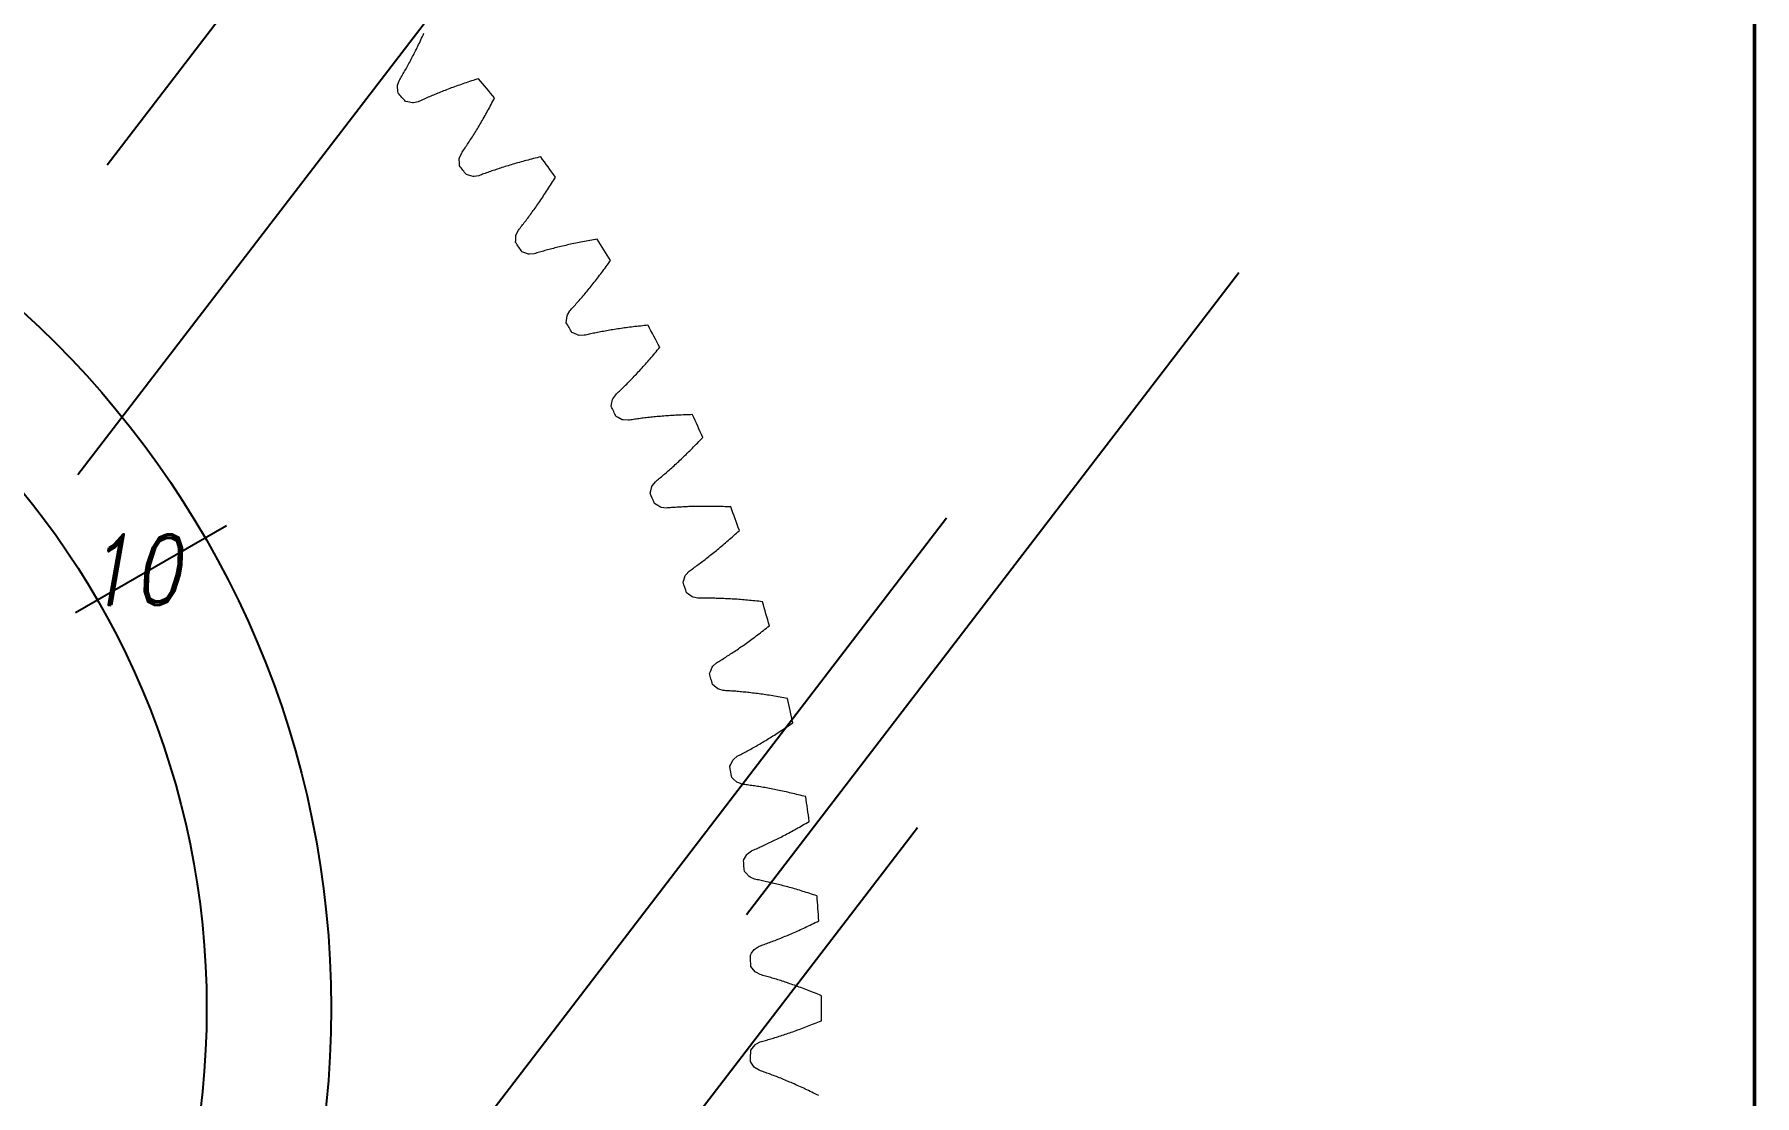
# Model space of a CAD drawing. Header units: millimetres. Extents: x 278858 to 279223, y 218711 to 219074.
# Drawn here: x 279004 to 279059.3, y 218972 to 219006.1 of the extents above; entities that cross this region are included whole.
import ezdxf

# ---------------------------------------------------------------- set-up
doc = ezdxf.new("R2010")
doc.units = ezdxf.units.MM
doc.header["$LTSCALE"] = 2
for name, color, linetype, lineweight in [('AM_4', 3, 'Continuous', 25), ('AM_8', 1, 'Continuous', 25), ('AM_9', 251, 'Continuous', 15), ('Visibile (ANSI)', 7, 'Continuous', 50)]:
    doc.layers.add(name, color=color, linetype=linetype, lineweight=lineweight)
doc.styles.add('ROMAND', font='romand')

msp = doc.modelspace()

# ---------------------------------------------------------------- linework, layer by layer
for radius in [30.237, 26.237]:
    msp.add_circle((278983.271, 218974.828), radius)
at = {"layer": 'AM_4'}
for p, q in [((279022.136, 219022.562), (279006.307, 219001.921)), ((279021.196, 219012.61), (279005.368, 218991.968)), ((279042.692, 218998.468), (279026.864, 218977.826)), ((279033.296, 218990.58), (279017.468, 218969.939)), ((279032.356, 218980.628), (279016.528, 218959.986))]:
    msp.add_line(p, q, dxfattribs=at)
at = {"layer": 'AM_8'}
msp.add_line((279005.293, 218987.543), (279010.149, 218990.346), dxfattribs=at)
at = {"layer": 'AM_9'}
for p, q in [((279016.297, 219005.749), (279016.321, 219005.798)), ((279016.321, 219005.798), (279016.345, 219005.849)), ((279016.345, 219005.849), (279016.37, 219005.899)), ((279016.37, 219005.899), (279016.394, 219005.951)), ((279016.394, 219005.951), (279016.418, 219006.002)), ((279016.418, 219006.002), (279016.443, 219006.055)), ((279016.443, 219006.055), (279016.467, 219006.107)), ((279016.467, 219006.107), (279016.492, 219006.161)), ((279016.011, 219005.193), (279016.035, 219005.237)), ((279016.035, 219005.237), (279016.058, 219005.281)), ((279016.058, 219005.281), (279016.082, 219005.325)), ((279016.082, 219005.325), (279016.105, 219005.37)), ((279016.105, 219005.37), (279016.129, 219005.416)), ((279016.129, 219005.416), (279016.153, 219005.462)), ((279016.153, 219005.462), (279016.177, 219005.508)), ((279016.177, 219005.508), (279016.201, 219005.555)), ((279016.201, 219005.555), (279016.225, 219005.603)), ((279016.225, 219005.603), (279016.249, 219005.651)), ((279016.249, 219005.651), (279016.273, 219005.7)), ((279016.273, 219005.7), (279016.297, 219005.749)), ((279015.716, 219004.675), (279015.738, 219004.712)), ((279015.738, 219004.712), (279015.761, 219004.75)), ((279015.761, 219004.75), (279015.783, 219004.787)), ((279015.783, 219004.787), (279015.805, 219004.826)), ((279015.805, 219004.826), (279015.828, 219004.865)), ((279015.828, 219004.865), (279015.85, 219004.904)), ((279015.85, 219004.904), (279015.873, 219004.944)), ((279015.873, 219004.944), (279015.896, 219004.984)), ((279015.896, 219004.984), (279015.919, 219005.025)), ((279015.919, 219005.025), (279015.942, 219005.066)), ((279015.942, 219005.066), (279015.965, 219005.108)), ((279015.965, 219005.108), (279015.988, 219005.151)), ((279015.988, 219005.151), (279016.011, 219005.193)), ((279018.191, 219004.685), (279018.132, 219004.666)), ((279018.249, 219004.703), (279018.191, 219004.685)), ((279015.641, 219004.459), (279015.648, 219004.491)), ((279015.657, 219004.306), (279015.641, 219004.459)), ((279015.648, 219004.491), (279015.696, 219004.637)), ((279015.662, 219004.237), (279015.657, 219004.306)), ((279015.696, 219004.637), (279015.716, 219004.675)), ((279016.715, 219004.141), (279016.672, 219004.122)), ((279016.758, 219004.159), (279016.715, 219004.141)), ((279016.802, 219004.178), (279016.758, 219004.159)), ((279016.847, 219004.197), (279016.802, 219004.178)), ((279016.892, 219004.215), (279016.847, 219004.197)), ((279016.938, 219004.234), (279016.892, 219004.215)), ((279016.984, 219004.253), (279016.938, 219004.234)), ((279017.03, 219004.272), (279016.984, 219004.253)), ((279017.078, 219004.29), (279017.03, 219004.272)), ((279017.125, 219004.309), (279017.078, 219004.29)), ((279017.174, 219004.328), (279017.125, 219004.309)), ((279017.222, 219004.347), (279017.174, 219004.328)), ((279017.272, 219004.366), (279017.222, 219004.347)), ((279017.321, 219004.385), (279017.272, 219004.366)), ((279017.372, 219004.404), (279017.321, 219004.385)), ((279017.423, 219004.422), (279017.372, 219004.404)), ((279017.474, 219004.441), (279017.423, 219004.422)), ((279017.526, 219004.46), (279017.474, 219004.441)), ((279017.578, 219004.479), (279017.526, 219004.46)), ((279017.631, 219004.498), (279017.578, 219004.479)), ((279017.685, 219004.517), (279017.631, 219004.498)), ((279017.739, 219004.536), (279017.685, 219004.517)), ((279017.794, 219004.554), (279017.739, 219004.536)), ((279017.849, 219004.573), (279017.794, 219004.554)), ((279017.904, 219004.592), (279017.849, 219004.573)), ((279017.961, 219004.61), (279017.904, 219004.592)), ((279018.017, 219004.629), (279017.961, 219004.61)), ((279018.075, 219004.648), (279018.017, 219004.629)), ((279018.132, 219004.666), (279018.075, 219004.648)), ((279015.973, 219003.955), (279015.905, 219003.968)), ((279016.123, 219003.924), (279015.973, 219003.955)), ((279016.156, 219003.927), (279016.123, 219003.924)), ((279016.306, 219003.96), (279016.156, 219003.927)), ((279016.346, 219003.976), (279016.306, 219003.96)), ((279016.385, 219003.994), (279016.346, 219003.976)), ((279016.424, 219004.012), (279016.385, 219003.994)), ((279016.464, 219004.031), (279016.424, 219004.012)), ((279016.505, 219004.049), (279016.464, 219004.031)), ((279016.546, 219004.067), (279016.505, 219004.049)), ((279016.587, 219004.085), (279016.546, 219004.067)), ((279016.629, 219004.104), (279016.587, 219004.085)), ((279016.672, 219004.122), (279016.629, 219004.104)), ((279018.484, 219003.564), (279018.512, 219003.614)), ((279018.512, 219003.614), (279018.54, 219003.665)), ((279018.54, 219003.665), (279018.568, 219003.716)), ((279018.568, 219003.716), (279018.596, 219003.767)), ((279018.596, 219003.767), (279018.624, 219003.819)), ((279018.624, 219003.819), (279018.653, 219003.872)), ((279018.653, 219003.872), (279018.681, 219003.925)), ((279018.681, 219003.925), (279018.709, 219003.979)), ((279018.709, 219003.979), (279018.738, 219004.033)), ((279018.738, 219004.033), (279018.766, 219004.088)), ((279018.156, 219003.005), (279018.183, 219003.049)), ((279018.183, 219003.049), (279018.21, 219003.093)), ((279018.21, 219003.093), (279018.237, 219003.138)), ((279018.237, 219003.138), (279018.264, 219003.183)), ((279018.264, 219003.183), (279018.291, 219003.229)), ((279018.291, 219003.229), (279018.318, 219003.275)), ((279018.318, 219003.275), (279018.346, 219003.322)), ((279018.346, 219003.322), (279018.373, 219003.37)), ((279018.373, 219003.37), (279018.401, 219003.417)), ((279018.401, 219003.417), (279018.429, 219003.466)), ((279018.429, 219003.466), (279018.456, 219003.515)), ((279018.456, 219003.515), (279018.484, 219003.564)), ((279017.793, 219002.447), (279017.818, 219002.483)), ((279017.818, 219002.483), (279017.844, 219002.52)), ((279017.844, 219002.52), (279017.869, 219002.558)), ((279017.869, 219002.558), (279017.894, 219002.596)), ((279017.894, 219002.596), (279017.92, 219002.635)), ((279017.92, 219002.635), (279017.946, 219002.674)), ((279017.946, 219002.674), (279017.971, 219002.714)), ((279017.971, 219002.714), (279017.997, 219002.754)), ((279017.997, 219002.754), (279018.024, 219002.794)), ((279018.024, 219002.794), (279018.05, 219002.836)), ((279018.05, 219002.836), (279018.076, 219002.877)), ((279018.076, 219002.877), (279018.103, 219002.919)), ((279018.103, 219002.919), (279018.129, 219002.962)), ((279018.129, 219002.962), (279018.156, 219003.005)), ((279017.629, 219002.129), (279017.638, 219002.161)), ((279017.634, 219001.975), (279017.629, 219002.129)), ((279017.635, 219001.906), (279017.634, 219001.975)), ((279017.638, 219002.161), (279017.697, 219002.303)), ((279017.697, 219002.303), (279017.719, 219002.339)), ((279017.719, 219002.339), (279017.744, 219002.375)), ((279017.744, 219002.375), (279017.769, 219002.41)), ((279017.769, 219002.41), (279017.793, 219002.447)), ((279019.249, 219001.922), (279019.199, 219001.907)), ((279019.3, 219001.937), (279019.249, 219001.922)), ((279019.352, 219001.953), (279019.3, 219001.937)), ((279019.404, 219001.968), (279019.352, 219001.953)), ((279019.456, 219001.983), (279019.404, 219001.968)), ((279019.51, 219001.999), (279019.456, 219001.983)), ((279019.563, 219002.014), (279019.51, 219001.999)), ((279019.617, 219002.029), (279019.563, 219002.014)), ((279019.672, 219002.044), (279019.617, 219002.029)), ((279019.727, 219002.059), (279019.672, 219002.044)), ((279019.783, 219002.074), (279019.727, 219002.059)), ((279019.839, 219002.089), (279019.783, 219002.074)), ((279019.896, 219002.103), (279019.839, 219002.089)), ((279019.954, 219002.118), (279019.896, 219002.103)), ((279020.011, 219002.133), (279019.954, 219002.118)), ((279020.07, 219002.147), (279020.011, 219002.133)), ((279020.129, 219002.162), (279020.07, 219002.147)), ((279020.188, 219002.176), (279020.129, 219002.162)), ((279020.248, 219002.19), (279020.188, 219002.176)), ((279017.925, 219001.603), (279017.858, 219001.621)), ((279018.073, 219001.561), (279017.925, 219001.603)), ((279018.106, 219001.563), (279018.073, 219001.561)), ((279018.258, 219001.585), (279018.106, 219001.563)), ((279018.299, 219001.598), (279018.258, 219001.585)), ((279018.339, 219001.613), (279018.299, 219001.598)), ((279018.379, 219001.629), (279018.339, 219001.613)), ((279018.421, 219001.644), (279018.379, 219001.629)), ((279018.462, 219001.659), (279018.421, 219001.644)), ((279018.504, 219001.675), (279018.462, 219001.659)), ((279018.547, 219001.69), (279018.504, 219001.675)), ((279018.59, 219001.706), (279018.547, 219001.69)), ((279018.634, 219001.721), (279018.59, 219001.706)), ((279018.678, 219001.737), (279018.634, 219001.721)), ((279018.723, 219001.752), (279018.678, 219001.737)), ((279018.768, 219001.768), (279018.723, 219001.752)), ((279018.814, 219001.783), (279018.768, 219001.768)), ((279018.86, 219001.799), (279018.814, 219001.783)), ((279018.907, 219001.814), (279018.86, 219001.799)), ((279018.954, 219001.829), (279018.907, 219001.814)), ((279019.002, 219001.845), (279018.954, 219001.829)), ((279019.05, 219001.86), (279019.002, 219001.845)), ((279019.099, 219001.876), (279019.05, 219001.86)), ((279019.149, 219001.891), (279019.099, 219001.876)), ((279019.199, 219001.907), (279019.149, 219001.891)), ((279020.592, 219001.333), (279020.624, 219001.384)), ((279020.624, 219001.384), (279020.656, 219001.436)), ((279020.656, 219001.436), (279020.688, 219001.488)), ((279020.688, 219001.488), (279020.721, 219001.54)), ((279020.248, 219000.806), (279020.279, 219000.851)), ((279020.279, 219000.851), (279020.31, 219000.897)), ((279020.31, 219000.897), (279020.341, 219000.944)), ((279020.341, 219000.944), (279020.372, 219000.99)), ((279020.372, 219000.99), (279020.403, 219001.038)), ((279020.403, 219001.038), (279020.434, 219001.086)), ((279020.434, 219001.086), (279020.466, 219001.134)), ((279020.466, 219001.134), (279020.497, 219001.183)), ((279020.497, 219001.183), (279020.529, 219001.233)), ((279020.529, 219001.233), (279020.561, 219001.283)), ((279020.561, 219001.283), (279020.592, 219001.333)), ((279019.832, 219000.225), (279019.861, 219000.263)), ((279019.861, 219000.263), (279019.89, 219000.302)), ((279019.89, 219000.302), (279019.919, 219000.341)), ((279019.919, 219000.341), (279019.948, 219000.381)), ((279019.948, 219000.381), (279019.977, 219000.421)), ((279019.977, 219000.421), (279020.007, 219000.462)), ((279020.007, 219000.462), (279020.037, 219000.503)), ((279020.037, 219000.503), (279020.066, 219000.545)), ((279020.066, 219000.545), (279020.096, 219000.587)), ((279020.096, 219000.587), (279020.126, 219000.63)), ((279020.126, 219000.63), (279020.157, 219000.673)), ((279020.157, 219000.673), (279020.187, 219000.717)), ((279020.187, 219000.717), (279020.217, 219000.761)), ((279020.217, 219000.761), (279020.248, 219000.806)), ((279019.461, 218999.697), (279019.529, 218999.834)), ((279019.529, 218999.834), (279019.555, 218999.869)), ((279019.555, 218999.869), (279019.582, 218999.903)), ((279019.582, 218999.903), (279019.609, 218999.937)), ((279019.609, 218999.937), (279019.636, 218999.971)), ((279019.636, 218999.971), (279019.663, 219000.006)), ((279019.663, 219000.006), (279019.691, 219000.041)), ((279019.691, 219000.041), (279019.719, 219000.077)), ((279019.719, 219000.077), (279019.747, 219000.113)), ((279019.747, 219000.113), (279019.775, 219000.15)), ((279019.775, 219000.15), (279019.804, 219000.187)), ((279019.804, 219000.187), (279019.832, 219000.225)), ((279019.44, 218999.443), (279019.444, 218999.512)), ((279019.444, 218999.512), (279019.45, 218999.666)), ((279019.45, 218999.666), (279019.461, 218999.697)), ((279020.291, 218999.152), (279020.248, 218999.139)), ((279020.335, 218999.164), (279020.291, 218999.152)), ((279020.379, 218999.176), (279020.335, 218999.164)), ((279020.424, 218999.189), (279020.379, 218999.176)), ((279020.469, 218999.201), (279020.424, 218999.189)), ((279020.514, 218999.213), (279020.469, 218999.201)), ((279020.561, 218999.226), (279020.514, 218999.213)), ((279020.607, 218999.238), (279020.561, 218999.226)), ((279020.655, 218999.25), (279020.607, 218999.238)), ((279020.702, 218999.262), (279020.655, 218999.25)), ((279020.751, 218999.275), (279020.702, 218999.262)), ((279020.8, 218999.287), (279020.751, 218999.275)), ((279020.849, 218999.299), (279020.8, 218999.287)), ((279020.899, 218999.311), (279020.849, 218999.299)), ((279020.949, 218999.323), (279020.899, 218999.311)), ((279021, 218999.335), (279020.949, 218999.323)), ((279021.052, 218999.346), (279021, 218999.335)), ((279021.104, 218999.358), (279021.052, 218999.346)), ((279021.156, 218999.37), (279021.104, 218999.358)), ((279021.209, 218999.381), (279021.156, 218999.37)), ((279021.263, 218999.393), (279021.209, 218999.381)), ((279021.317, 218999.404), (279021.263, 218999.393)), ((279021.371, 218999.416), (279021.317, 218999.404)), ((279021.426, 218999.427), (279021.371, 218999.416)), ((279021.482, 218999.438), (279021.426, 218999.427)), ((279021.538, 218999.449), (279021.482, 218999.438)), ((279021.595, 218999.46), (279021.538, 218999.449)), ((279021.652, 218999.471), (279021.595, 218999.46)), ((279021.71, 218999.482), (279021.652, 218999.471)), ((279021.768, 218999.493), (279021.71, 218999.482)), ((279021.827, 218999.503), (279021.768, 218999.493)), ((279021.886, 218999.514), (279021.827, 218999.503)), ((279021.946, 218999.524), (279021.886, 218999.514)), ((279022.006, 218999.534), (279021.946, 218999.524)), ((279022.067, 218999.544), (279022.006, 218999.534)), ((279019.708, 218999.121), (279019.642, 218999.143)), ((279019.853, 218999.068), (279019.708, 218999.121)), ((279019.886, 218999.068), (279019.853, 218999.068)), ((279020.039, 218999.079), (279019.886, 218999.068)), ((279020.081, 218999.089), (279020.039, 218999.079)), ((279020.122, 218999.102), (279020.081, 218999.089)), ((279020.163, 218999.114), (279020.122, 218999.102)), ((279020.205, 218999.127), (279020.163, 218999.114)), ((279020.248, 218999.139), (279020.205, 218999.127)), ((279022.28, 218998.569), (279022.315, 218998.617)), ((279022.315, 218998.617), (279022.35, 218998.665)), ((279022.35, 218998.665), (279022.386, 218998.714)), ((279022.386, 218998.714), (279022.421, 218998.763)), ((279022.421, 218998.763), (279022.457, 218998.813)), ((279022.457, 218998.813), (279022.493, 218998.863)), ((279021.87, 218998.037), (279021.903, 218998.079)), ((279021.903, 218998.079), (279021.936, 218998.121)), ((279021.936, 218998.121), (279021.97, 218998.163)), ((279021.97, 218998.163), (279022.004, 218998.207)), ((279022.004, 218998.207), (279022.038, 218998.25)), ((279022.038, 218998.25), (279022.072, 218998.294)), ((279022.072, 218998.294), (279022.106, 218998.339)), ((279022.106, 218998.339), (279022.141, 218998.384)), ((279022.141, 218998.384), (279022.175, 218998.429)), ((279022.175, 218998.429), (279022.21, 218998.476)), ((279022.21, 218998.476), (279022.245, 218998.522)), ((279022.245, 218998.522), (279022.28, 218998.569)), ((279021.391, 218997.473), (279021.422, 218997.507)), ((279021.422, 218997.507), (279021.453, 218997.542)), ((279021.453, 218997.542), (279021.484, 218997.577)), ((279021.484, 218997.577), (279021.515, 218997.613)), ((279021.515, 218997.613), (279021.546, 218997.649)), ((279021.546, 218997.649), (279021.577, 218997.686)), ((279021.577, 218997.686), (279021.609, 218997.723)), ((279021.609, 218997.723), (279021.641, 218997.76)), ((279021.641, 218997.76), (279021.673, 218997.798)), ((279021.673, 218997.798), (279021.705, 218997.837)), ((279021.705, 218997.837), (279021.738, 218997.876)), ((279021.738, 218997.876), (279021.771, 218997.916)), ((279021.771, 218997.916), (279021.803, 218997.956)), ((279021.803, 218997.956), (279021.836, 218997.996)), ((279021.836, 218997.996), (279021.87, 218998.037)), ((279021.078, 218996.929), (279021.094, 218997.082)), ((279021.094, 218997.082), (279021.108, 218997.112)), ((279021.108, 218997.112), (279021.185, 218997.244)), ((279021.185, 218997.244), (279021.213, 218997.277)), ((279021.213, 218997.277), (279021.242, 218997.309)), ((279021.242, 218997.309), (279021.272, 218997.341)), ((279021.272, 218997.341), (279021.301, 218997.373)), ((279021.301, 218997.373), (279021.331, 218997.406)), ((279021.331, 218997.406), (279021.361, 218997.439)), ((279021.361, 218997.439), (279021.391, 218997.473)), ((279021.069, 218996.86), (279021.078, 218996.929)), ((279021.314, 218996.52), (279021.25, 218996.546)), ((279021.454, 218996.457), (279021.314, 218996.52)), ((279021.487, 218996.454), (279021.454, 218996.457)), ((279021.641, 218996.455), (279021.487, 218996.454)), ((279021.683, 218996.463), (279021.641, 218996.455)), ((279021.725, 218996.472), (279021.683, 218996.463)), ((279021.768, 218996.482), (279021.725, 218996.472)), ((279021.81, 218996.491), (279021.768, 218996.482)), ((279021.854, 218996.501), (279021.81, 218996.491)), ((279021.898, 218996.51), (279021.854, 218996.501)), ((279021.942, 218996.519), (279021.898, 218996.51)), ((279021.987, 218996.529), (279021.942, 218996.519)), ((279022.032, 218996.538), (279021.987, 218996.529)), ((279022.078, 218996.547), (279022.032, 218996.538)), ((279022.125, 218996.556), (279022.078, 218996.547)), ((279022.172, 218996.565), (279022.125, 218996.556)), ((279022.219, 218996.574), (279022.172, 218996.565)), ((279022.267, 218996.583), (279022.219, 218996.574)), ((279022.316, 218996.592), (279022.267, 218996.583)), ((279022.365, 218996.601), (279022.316, 218996.592)), ((279022.414, 218996.609), (279022.365, 218996.601)), ((279022.464, 218996.618), (279022.414, 218996.609)), ((279022.515, 218996.626), (279022.464, 218996.618)), ((279022.566, 218996.635), (279022.515, 218996.626)), ((279022.618, 218996.643), (279022.566, 218996.635)), ((279022.67, 218996.651), (279022.618, 218996.643)), ((279022.722, 218996.659), (279022.67, 218996.651)), ((279022.776, 218996.667), (279022.722, 218996.659)), ((279022.829, 218996.675), (279022.776, 218996.667)), ((279022.884, 218996.683), (279022.829, 218996.675)), ((279022.938, 218996.691), (279022.884, 218996.683)), ((279022.993, 218996.698), (279022.938, 218996.691)), ((279023.049, 218996.706), (279022.993, 218996.698)), ((279023.106, 218996.713), (279023.049, 218996.706)), ((279023.162, 218996.72), (279023.106, 218996.713)), ((279023.22, 218996.727), (279023.162, 218996.72)), ((279023.277, 218996.734), (279023.22, 218996.727)), ((279023.336, 218996.741), (279023.277, 218996.734)), ((279023.395, 218996.747), (279023.336, 218996.741)), ((279023.454, 218996.754), (279023.395, 218996.747)), ((279023.514, 218996.76), (279023.454, 218996.754)), ((279023.574, 218996.766), (279023.514, 218996.76)), ((279023.635, 218996.772), (279023.574, 218996.766)), ((279023.696, 218996.778), (279023.635, 218996.772)), ((279023.841, 218995.79), (279023.879, 218995.835)), ((279023.879, 218995.835), (279023.918, 218995.881)), ((279023.918, 218995.881), (279023.957, 218995.927)), ((279023.957, 218995.927), (279023.996, 218995.974)), ((279023.996, 218995.974), (279024.035, 218996.021)), ((279024.035, 218996.021), (279024.074, 218996.069)), ((279023.359, 218995.25), (279023.395, 218995.288)), ((279023.395, 218995.288), (279023.431, 218995.327)), ((279023.431, 218995.327), (279023.467, 218995.367)), ((279023.467, 218995.367), (279023.504, 218995.407)), ((279023.504, 218995.407), (279023.54, 218995.448)), ((279023.54, 218995.448), (279023.577, 218995.489)), ((279023.577, 218995.489), (279023.614, 218995.53)), ((279023.614, 218995.53), (279023.652, 218995.572)), ((279023.652, 218995.572), (279023.689, 218995.615)), ((279023.689, 218995.615), (279023.727, 218995.658)), ((279023.727, 218995.658), (279023.765, 218995.702)), ((279023.765, 218995.702), (279023.803, 218995.746)), ((279023.803, 218995.746), (279023.841, 218995.79)), ((279022.813, 218994.696), (279022.846, 218994.727)), ((279022.846, 218994.727), (279022.878, 218994.759)), ((279022.878, 218994.759), (279022.911, 218994.791)), ((279022.911, 218994.791), (279022.944, 218994.823)), ((279022.944, 218994.823), (279022.977, 218994.856)), ((279022.977, 218994.856), (279023.011, 218994.89)), ((279023.011, 218994.89), (279023.045, 218994.923)), ((279023.045, 218994.923), (279023.079, 218994.958)), ((279023.079, 218994.958), (279023.113, 218994.993)), ((279023.113, 218994.993), (279023.147, 218995.028)), ((279023.147, 218995.028), (279023.182, 218995.064)), ((279023.182, 218995.064), (279023.217, 218995.1)), ((279023.217, 218995.1), (279023.252, 218995.137)), ((279023.252, 218995.137), (279023.287, 218995.174)), ((279023.287, 218995.174), (279023.323, 218995.211)), ((279023.323, 218995.211), (279023.359, 218995.25)), ((279022.514, 218994.17), (279022.527, 218994.238)), ((279022.527, 218994.238), (279022.554, 218994.389)), ((279022.554, 218994.389), (279022.57, 218994.418)), ((279022.57, 218994.418), (279022.657, 218994.545)), ((279022.657, 218994.545), (279022.687, 218994.576)), ((279022.687, 218994.576), (279022.718, 218994.605)), ((279022.718, 218994.605), (279022.749, 218994.635)), ((279022.749, 218994.635), (279022.781, 218994.665)), ((279022.781, 218994.665), (279022.813, 218994.696)), ((279022.734, 218993.813), (279022.672, 218993.844)), ((279022.87, 218993.741), (279022.734, 218993.813)), ((279022.903, 218993.736), (279022.87, 218993.741)), ((279023.056, 218993.726), (279022.903, 218993.736)), ((279023.099, 218993.73), (279023.056, 218993.726)), ((279023.141, 218993.737), (279023.099, 218993.73)), ((279023.184, 218993.743), (279023.141, 218993.737)), ((279023.228, 218993.75), (279023.184, 218993.743)), ((279023.272, 218993.756), (279023.228, 218993.75)), ((279023.316, 218993.763), (279023.272, 218993.756)), ((279023.361, 218993.769), (279023.316, 218993.763)), ((279023.406, 218993.775), (279023.361, 218993.769)), ((279023.452, 218993.781), (279023.406, 218993.775)), ((279023.499, 218993.787), (279023.452, 218993.781)), ((279023.546, 218993.793), (279023.499, 218993.787)), ((279023.593, 218993.799), (279023.546, 218993.793)), ((279023.641, 218993.804), (279023.593, 218993.799)), ((279023.69, 218993.81), (279023.641, 218993.804)), ((279023.739, 218993.815), (279023.69, 218993.81)), ((279023.788, 218993.821), (279023.739, 218993.815)), ((279023.838, 218993.826), (279023.788, 218993.821)), ((279023.889, 218993.831), (279023.838, 218993.826)), ((279023.94, 218993.836), (279023.889, 218993.831)), ((279023.991, 218993.841), (279023.94, 218993.836)), ((279024.044, 218993.845), (279023.991, 218993.841)), ((279024.096, 218993.85), (279024.044, 218993.845)), ((279024.149, 218993.854), (279024.096, 218993.85)), ((279024.203, 218993.858), (279024.149, 218993.854)), ((279024.257, 218993.863), (279024.203, 218993.858)), ((279024.312, 218993.867), (279024.257, 218993.863)), ((279024.367, 218993.87), (279024.312, 218993.867)), ((279024.422, 218993.874), (279024.367, 218993.87)), ((279024.478, 218993.878), (279024.422, 218993.874)), ((279024.535, 218993.881), (279024.478, 218993.878)), ((279024.592, 218993.884), (279024.535, 218993.881)), ((279024.65, 218993.887), (279024.592, 218993.884)), ((279024.708, 218993.89), (279024.65, 218993.887)), ((279024.767, 218993.893), (279024.708, 218993.89)), ((279024.826, 218993.895), (279024.767, 218993.893)), ((279024.885, 218993.897), (279024.826, 218993.895)), ((279024.946, 218993.899), (279024.885, 218993.897)), ((279025.006, 218993.901), (279024.946, 218993.899)), ((279025.067, 218993.903), (279025.006, 218993.901)), ((279025.129, 218993.905), (279025.067, 218993.903)), ((279025.329, 218993.038), (279025.371, 218993.081)), ((279025.371, 218993.081), (279025.414, 218993.126)), ((279025.414, 218993.126), (279025.456, 218993.171)), ((279024.763, 218992.476), (279024.802, 218992.513)), ((279024.802, 218992.513), (279024.841, 218992.55)), ((279024.841, 218992.55), (279024.881, 218992.588)), ((279024.881, 218992.588), (279024.92, 218992.627)), ((279024.92, 218992.627), (279024.96, 218992.666)), ((279024.96, 218992.666), (279025, 218992.705)), ((279025, 218992.705), (279025.041, 218992.745)), ((279025.041, 218992.745), (279025.081, 218992.785)), ((279025.081, 218992.785), (279025.122, 218992.826)), ((279025.122, 218992.826), (279025.163, 218992.867)), ((279025.163, 218992.867), (279025.204, 218992.909)), ((279025.204, 218992.909), (279025.246, 218992.952)), ((279025.246, 218992.952), (279025.287, 218992.994)), ((279025.287, 218992.994), (279025.329, 218993.038)), ((279024.172, 218991.947), (279024.207, 218991.977)), ((279024.207, 218991.977), (279024.242, 218992.007)), ((279024.242, 218992.007), (279024.278, 218992.038)), ((279024.278, 218992.038), (279024.313, 218992.069)), ((279024.313, 218992.069), (279024.349, 218992.1)), ((279024.349, 218992.1), (279024.386, 218992.132)), ((279024.386, 218992.132), (279024.422, 218992.164)), ((279024.422, 218992.164), (279024.459, 218992.197)), ((279024.459, 218992.197), (279024.496, 218992.23)), ((279024.496, 218992.23), (279024.534, 218992.264)), ((279024.534, 218992.264), (279024.571, 218992.298)), ((279024.571, 218992.298), (279024.609, 218992.333)), ((279024.609, 218992.333), (279024.647, 218992.368)), ((279024.647, 218992.368), (279024.685, 218992.404)), ((279024.685, 218992.404), (279024.724, 218992.44)), ((279024.724, 218992.44), (279024.763, 218992.476)), ((279023.767, 218991.385), (279023.786, 218991.452)), ((279023.786, 218991.452), (279023.823, 218991.601)), ((279023.823, 218991.601), (279023.841, 218991.629)), ((279023.841, 218991.629), (279023.936, 218991.749)), ((279023.936, 218991.749), (279023.968, 218991.778)), ((279023.968, 218991.778), (279024.001, 218991.806)), ((279024.001, 218991.806), (279024.035, 218991.833)), ((279024.035, 218991.833), (279024.069, 218991.861)), ((279024.069, 218991.861), (279024.103, 218991.889)), ((279024.103, 218991.889), (279024.137, 218991.918)), ((279024.137, 218991.918), (279024.172, 218991.947)), ((279023.963, 218991.014), (279023.903, 218991.049)), ((279024.093, 218990.933), (279023.963, 218991.014)), ((279024.125, 218990.925), (279024.093, 218990.933)), ((279024.277, 218990.905), (279024.125, 218990.925)), ((279024.321, 218990.906), (279024.277, 218990.905)), ((279024.363, 218990.91), (279024.321, 218990.906)), ((279024.407, 218990.913), (279024.363, 218990.91)), ((279024.45, 218990.917), (279024.407, 218990.913)), ((279024.494, 218990.92), (279024.45, 218990.917)), ((279024.539, 218990.923), (279024.494, 218990.92)), ((279024.585, 218990.926), (279024.539, 218990.923)), ((279024.63, 218990.929), (279024.585, 218990.926)), ((279024.677, 218990.932), (279024.63, 218990.929)), ((279024.723, 218990.935), (279024.677, 218990.932)), ((279024.771, 218990.937), (279024.723, 218990.935)), ((279024.818, 218990.94), (279024.771, 218990.937)), ((279024.867, 218990.942), (279024.818, 218990.94)), ((279024.915, 218990.944), (279024.867, 218990.942)), ((279024.965, 218990.946), (279024.915, 218990.944)), ((279025.014, 218990.948), (279024.965, 218990.946)), ((279025.065, 218990.95), (279025.014, 218990.948)), ((279025.115, 218990.951), (279025.065, 218990.95)), ((279025.167, 218990.953), (279025.115, 218990.951)), ((279025.219, 218990.954), (279025.167, 218990.953)), ((279025.271, 218990.955), (279025.219, 218990.954)), ((279025.324, 218990.956), (279025.271, 218990.955)), ((279025.377, 218990.956), (279025.324, 218990.956)), ((279025.431, 218990.957), (279025.377, 218990.956)), ((279025.485, 218990.957), (279025.431, 218990.957)), ((279025.54, 218990.957), (279025.485, 218990.957)), ((279025.595, 218990.957), (279025.54, 218990.957)), ((279025.651, 218990.957), (279025.595, 218990.957)), ((279025.707, 218990.957), (279025.651, 218990.957)), ((279025.764, 218990.956), (279025.707, 218990.957)), ((279025.821, 218990.955), (279025.764, 218990.956)), ((279025.879, 218990.954), (279025.821, 218990.955)), ((279025.937, 218990.953), (279025.879, 218990.954)), ((279025.995, 218990.952), (279025.937, 218990.953)), ((279026.055, 218990.95), (279025.995, 218990.952)), ((279026.114, 218990.948), (279026.055, 218990.95)), ((279026.174, 218990.946), (279026.114, 218990.948)), ((279026.235, 218990.944), (279026.174, 218990.946)), ((279026.296, 218990.941), (279026.235, 218990.944)), ((279026.358, 218990.938), (279026.296, 218990.941)), ((279026.103, 218989.714), (279026.146, 218989.751)), ((279026.146, 218989.751), (279026.189, 218989.788)), ((279026.189, 218989.788), (279026.232, 218989.825)), ((279026.232, 218989.825), (279026.276, 218989.863)), ((279026.276, 218989.863), (279026.32, 218989.901)), ((279026.32, 218989.901), (279026.364, 218989.94)), ((279026.364, 218989.94), (279026.408, 218989.979)), ((279026.408, 218989.979), (279026.452, 218990.019)), ((279026.452, 218990.019), (279026.497, 218990.059)), ((279026.497, 218990.059), (279026.542, 218990.1)), ((279026.542, 218990.1), (279026.587, 218990.141)), ((279026.587, 218990.141), (279026.633, 218990.183)), ((279025.454, 218989.193), (279025.493, 218989.222)), ((279025.493, 218989.222), (279025.531, 218989.252)), ((279025.531, 218989.252), (279025.57, 218989.282)), ((279025.57, 218989.282), (279025.61, 218989.312)), ((279025.61, 218989.312), (279025.649, 218989.343)), ((279025.649, 218989.343), (279025.689, 218989.375)), ((279025.689, 218989.375), (279025.729, 218989.407)), ((279025.729, 218989.407), (279025.77, 218989.439)), ((279025.77, 218989.439), (279025.811, 218989.472)), ((279025.811, 218989.472), (279025.852, 218989.505)), ((279025.852, 218989.505), (279025.893, 218989.539)), ((279025.893, 218989.539), (279025.934, 218989.573)), ((279025.934, 218989.573), (279025.976, 218989.608)), ((279025.976, 218989.608), (279026.018, 218989.643)), ((279026.018, 218989.643), (279026.06, 218989.678)), ((279026.06, 218989.678), (279026.103, 218989.714)), ((279024.847, 218988.585), (279024.894, 218988.731)), ((279024.894, 218988.731), (279024.914, 218988.758)), ((279024.914, 218988.758), (279025.017, 218988.872)), ((279025.017, 218988.872), (279025.051, 218988.898)), ((279025.051, 218988.898), (279025.086, 218988.923)), ((279025.086, 218988.923), (279025.122, 218988.948)), ((279025.122, 218988.948), (279025.157, 218988.974)), ((279025.157, 218988.974), (279025.193, 218988.999)), ((279025.193, 218988.999), (279025.23, 218989.026)), ((279025.23, 218989.026), (279025.266, 218989.053)), ((279025.266, 218989.053), (279025.303, 218989.08)), ((279025.303, 218989.08), (279025.341, 218989.107)), ((279025.341, 218989.107), (279025.378, 218989.135)), ((279025.378, 218989.135), (279025.416, 218989.164)), ((279025.416, 218989.164), (279025.454, 218989.193)), ((279024.823, 218988.52), (279024.847, 218988.585)), ((279024.993, 218988.136), (279024.935, 218988.176)), ((279025.117, 218988.046), (279024.993, 218988.136)), ((279025.148, 218988.036), (279025.117, 218988.046)), ((279025.299, 218988.005), (279025.148, 218988.036)), ((279025.342, 218988.003), (279025.299, 218988.005)), ((279025.385, 218988.004), (279025.342, 218988.003)), ((279025.428, 218988.005), (279025.385, 218988.004)), ((279025.472, 218988.005), (279025.428, 218988.005)), ((279025.517, 218988.005), (279025.472, 218988.005)), ((279025.561, 218988.005), (279025.517, 218988.005)), ((279025.607, 218988.005), (279025.561, 218988.005)), ((279025.653, 218988.005), (279025.607, 218988.005)), ((279025.699, 218988.004), (279025.653, 218988.005)), ((279025.746, 218988.004), (279025.699, 218988.004)), ((279025.793, 218988.003), (279025.746, 218988.004)), ((279025.841, 218988.002), (279025.793, 218988.003)), ((279025.889, 218988.001), (279025.841, 218988.002)), ((279025.938, 218988), (279025.889, 218988.001)), ((279025.987, 218987.998), (279025.938, 218988)), ((279026.037, 218987.997), (279025.987, 218987.998)), ((279026.087, 218987.995), (279026.037, 218987.997)), ((279026.138, 218987.993), (279026.087, 218987.995)), ((279026.189, 218987.991), (279026.138, 218987.993)), ((279026.241, 218987.988), (279026.189, 218987.991)), ((279026.293, 218987.986), (279026.241, 218987.988)), ((279026.346, 218987.983), (279026.293, 218987.986)), ((279026.399, 218987.98), (279026.346, 218987.983)), ((279026.453, 218987.977), (279026.399, 218987.98)), ((279026.507, 218987.973), (279026.453, 218987.977)), ((279026.562, 218987.97), (279026.507, 218987.973)), ((279026.617, 218987.966), (279026.562, 218987.97)), ((279026.672, 218987.962), (279026.617, 218987.966)), ((279026.729, 218987.957), (279026.672, 218987.962)), ((279026.785, 218987.953), (279026.729, 218987.957)), ((279026.842, 218987.948), (279026.785, 218987.953)), ((279026.9, 218987.943), (279026.842, 218987.948)), ((279026.958, 218987.937), (279026.9, 218987.943)), ((279027.016, 218987.932), (279026.958, 218987.937)), ((279027.075, 218987.926), (279027.016, 218987.932)), ((279027.134, 218987.92), (279027.075, 218987.926)), ((279027.194, 218987.914), (279027.134, 218987.92)), ((279027.255, 218987.907), (279027.194, 218987.914)), ((279027.315, 218987.9), (279027.255, 218987.907)), ((279027.377, 218987.893), (279027.315, 218987.9)), ((279027.407, 218986.97), (279027.454, 218987.007)), ((279027.454, 218987.007), (279027.502, 218987.045)), ((279027.502, 218987.045), (279027.55, 218987.083)), ((279027.55, 218987.083), (279027.598, 218987.121)), ((279026.643, 218986.409), (279026.685, 218986.439)), ((279026.685, 218986.439), (279026.728, 218986.469)), ((279026.728, 218986.469), (279026.772, 218986.499)), ((279026.772, 218986.499), (279026.815, 218986.53)), ((279026.815, 218986.53), (279026.859, 218986.561)), ((279026.859, 218986.561), (279026.903, 218986.593)), ((279026.903, 218986.593), (279026.947, 218986.625)), ((279026.947, 218986.625), (279026.992, 218986.657)), ((279026.992, 218986.657), (279027.037, 218986.69)), ((279027.037, 218986.69), (279027.082, 218986.723)), ((279027.082, 218986.723), (279027.128, 218986.757)), ((279027.128, 218986.757), (279027.174, 218986.792)), ((279027.174, 218986.792), (279027.22, 218986.826)), ((279027.22, 218986.826), (279027.266, 218986.862)), ((279027.266, 218986.862), (279027.313, 218986.897)), ((279027.313, 218986.897), (279027.36, 218986.933)), ((279027.36, 218986.933), (279027.407, 218986.97)), ((279025.784, 218985.819), (279025.895, 218985.925)), ((279025.895, 218985.925), (279025.931, 218985.95)), ((279025.931, 218985.95), (279025.968, 218985.972)), ((279025.968, 218985.972), (279026.005, 218985.994)), ((279026.005, 218985.994), (279026.042, 218986.017)), ((279026.042, 218986.017), (279026.08, 218986.041)), ((279026.08, 218986.041), (279026.118, 218986.064)), ((279026.118, 218986.064), (279026.156, 218986.088)), ((279026.156, 218986.088), (279026.195, 218986.113)), ((279026.195, 218986.113), (279026.234, 218986.138)), ((279026.234, 218986.138), (279026.274, 218986.163)), ((279026.274, 218986.163), (279026.313, 218986.189)), ((279026.313, 218986.189), (279026.353, 218986.215)), ((279026.353, 218986.215), (279026.394, 218986.242)), ((279026.394, 218986.242), (279026.435, 218986.268)), ((279026.435, 218986.268), (279026.476, 218986.296)), ((279026.476, 218986.296), (279026.517, 218986.324)), ((279026.517, 218986.324), (279026.559, 218986.352)), ((279026.559, 218986.352), (279026.601, 218986.38)), ((279026.601, 218986.38), (279026.643, 218986.409)), ((279025.677, 218985.588), (279025.705, 218985.652)), ((279025.705, 218985.652), (279025.763, 218985.794)), ((279025.763, 218985.794), (279025.784, 218985.819)), ((279025.819, 218985.194), (279025.765, 218985.237)), ((279025.937, 218985.095), (279025.819, 218985.194)), ((279025.968, 218985.083), (279025.937, 218985.095)), ((279026.116, 218985.041), (279025.968, 218985.083)), ((279026.159, 218985.037), (279026.116, 218985.041)), ((279026.201, 218985.034), (279026.159, 218985.037)), ((279026.245, 218985.032), (279026.201, 218985.034)), ((279026.289, 218985.029), (279026.245, 218985.032)), ((279026.333, 218985.026), (279026.289, 218985.029)), ((279026.378, 218985.023), (279026.333, 218985.026)), ((279026.423, 218985.02), (279026.378, 218985.023)), ((279026.469, 218985.016), (279026.423, 218985.02)), ((279026.515, 218985.013), (279026.469, 218985.016)), ((279026.561, 218985.009), (279026.515, 218985.013)), ((279026.609, 218985.005), (279026.561, 218985.009)), ((279026.656, 218985.001), (279026.609, 218985.005)), ((279026.704, 218984.996), (279026.656, 218985.001)), ((279026.753, 218984.991), (279026.704, 218984.996)), ((279026.802, 218984.987), (279026.753, 218984.991)), ((279026.852, 218984.981), (279026.802, 218984.987)), ((279026.902, 218984.976), (279026.852, 218984.981)), ((279026.952, 218984.971), (279026.902, 218984.976)), ((279027.003, 218984.965), (279026.952, 218984.971)), ((279027.055, 218984.959), (279027.003, 218984.965)), ((279027.106, 218984.953), (279027.055, 218984.959)), ((279027.159, 218984.946), (279027.106, 218984.953)), ((279027.212, 218984.939), (279027.159, 218984.946)), ((279027.265, 218984.932), (279027.212, 218984.939)), ((279027.319, 218984.925), (279027.265, 218984.932)), ((279027.373, 218984.918), (279027.319, 218984.925)), ((279027.428, 218984.91), (279027.373, 218984.918)), ((279027.483, 218984.902), (279027.428, 218984.91)), ((279027.538, 218984.894), (279027.483, 218984.902)), ((279027.595, 218984.885), (279027.538, 218984.894)), ((279027.651, 218984.876), (279027.595, 218984.885)), ((279027.708, 218984.867), (279027.651, 218984.876)), ((279027.766, 218984.858), (279027.708, 218984.867)), ((279027.824, 218984.849), (279027.766, 218984.858)), ((279027.882, 218984.839), (279027.824, 218984.849)), ((279027.941, 218984.828), (279027.882, 218984.839)), ((279028, 218984.818), (279027.941, 218984.828)), ((279028.06, 218984.807), (279028, 218984.818)), ((279028.12, 218984.796), (279028.06, 218984.807)), ((279028.181, 218984.785), (279028.12, 218984.796)), ((279027.805, 218983.638), (279027.853, 218983.669)), ((279027.853, 218983.669), (279027.901, 218983.7)), ((279027.901, 218983.7), (279027.95, 218983.731)), ((279027.95, 218983.731), (279027.998, 218983.763)), ((279027.998, 218983.763), (279028.047, 218983.796)), ((279028.047, 218983.796), (279028.097, 218983.828)), ((279028.097, 218983.828), (279028.146, 218983.862)), ((279028.146, 218983.862), (279028.196, 218983.895)), ((279028.196, 218983.895), (279028.246, 218983.929)), ((279028.246, 218983.929), (279028.297, 218983.964)), ((279028.297, 218983.964), (279028.348, 218983.999)), ((279026.878, 218983.091), (279026.918, 218983.113)), ((279026.918, 218983.113), (279026.96, 218983.136)), ((279026.96, 218983.136), (279027.001, 218983.159)), ((279027.001, 218983.159), (279027.043, 218983.182)), ((279027.043, 218983.182), (279027.085, 218983.206)), ((279027.085, 218983.206), (279027.127, 218983.23)), ((279027.127, 218983.23), (279027.17, 218983.254)), ((279027.17, 218983.254), (279027.213, 218983.279)), ((279027.213, 218983.279), (279027.257, 218983.304)), ((279027.257, 218983.304), (279027.301, 218983.33)), ((279027.301, 218983.33), (279027.345, 218983.356)), ((279027.345, 218983.356), (279027.39, 218983.382)), ((279027.39, 218983.382), (279027.435, 218983.409)), ((279027.435, 218983.409), (279027.48, 218983.436)), ((279027.48, 218983.436), (279027.525, 218983.464)), ((279027.525, 218983.464), (279027.571, 218983.492)), ((279027.571, 218983.492), (279027.617, 218983.52)), ((279027.617, 218983.52), (279027.664, 218983.549)), ((279027.664, 218983.549), (279027.711, 218983.579)), ((279027.711, 218983.579), (279027.758, 218983.608)), ((279027.758, 218983.608), (279027.805, 218983.638)), ((279026.325, 218982.604), (279026.357, 218982.665)), ((279026.357, 218982.665), (279026.424, 218982.803)), ((279026.424, 218982.803), (279026.447, 218982.827)), ((279026.447, 218982.827), (279026.566, 218982.925)), ((279026.566, 218982.925), (279026.603, 218982.947)), ((279026.603, 218982.947), (279026.641, 218982.966)), ((279026.641, 218982.966), (279026.68, 218982.986)), ((279026.68, 218982.986), (279026.718, 218983.006)), ((279026.718, 218983.006), (279026.758, 218983.027)), ((279026.758, 218983.027), (279026.797, 218983.048)), ((279026.797, 218983.048), (279026.837, 218983.069)), ((279026.837, 218983.069), (279026.878, 218983.091)), ((279026.439, 218982.2), (279026.387, 218982.247)), ((279026.549, 218982.094), (279026.439, 218982.2)), ((279026.579, 218982.08), (279026.549, 218982.094)), ((279026.724, 218982.028), (279026.579, 218982.08)), ((279026.766, 218982.02), (279026.724, 218982.028)), ((279026.809, 218982.015), (279026.766, 218982.02)), ((279026.852, 218982.009), (279026.809, 218982.015)), ((279026.895, 218982.003), (279026.852, 218982.009)), ((279026.939, 218981.997), (279026.895, 218982.003)), ((279026.984, 218981.991), (279026.939, 218981.997)), ((279027.029, 218981.985), (279026.984, 218981.991)), ((279027.074, 218981.978), (279027.029, 218981.985)), ((279027.12, 218981.971), (279027.074, 218981.978)), ((279027.166, 218981.964), (279027.12, 218981.971)), ((279027.213, 218981.957), (279027.166, 218981.964)), ((279027.26, 218981.949), (279027.213, 218981.957)), ((279027.308, 218981.942), (279027.26, 218981.949)), ((279027.356, 218981.934), (279027.308, 218981.942)), ((279027.405, 218981.925), (279027.356, 218981.934)), ((279027.454, 218981.917), (279027.405, 218981.925)), ((279027.503, 218981.908), (279027.454, 218981.917)), ((279027.553, 218981.899), (279027.503, 218981.908)), ((279027.604, 218981.89), (279027.553, 218981.899)), ((279027.655, 218981.88), (279027.604, 218981.89)), ((279027.706, 218981.87), (279027.655, 218981.88)), ((279027.758, 218981.86), (279027.706, 218981.87)), ((279027.81, 218981.85), (279027.758, 218981.86)), ((279027.863, 218981.839), (279027.81, 218981.85)), ((279027.916, 218981.828), (279027.863, 218981.839)), ((279027.969, 218981.817), (279027.916, 218981.828)), ((279028.023, 218981.805), (279027.969, 218981.817)), ((279028.078, 218981.793), (279028.023, 218981.805)), ((279028.133, 218981.781), (279028.078, 218981.793)), ((279028.188, 218981.769), (279028.133, 218981.781)), ((279028.244, 218981.756), (279028.188, 218981.769)), ((279028.3, 218981.743), (279028.244, 218981.756)), ((279028.357, 218981.73), (279028.3, 218981.743)), ((279028.414, 218981.716), (279028.357, 218981.73)), ((279028.472, 218981.702), (279028.414, 218981.716)), ((279028.529, 218981.688), (279028.472, 218981.702)), ((279028.588, 218981.674), (279028.529, 218981.688)), ((279028.647, 218981.659), (279028.588, 218981.674)), ((279028.706, 218981.643), (279028.647, 218981.659)), ((279028.766, 218981.628), (279028.706, 218981.643)), ((279027.972, 218980.331), (279028.02, 218980.356)), ((279028.02, 218980.356), (279028.068, 218980.381)), ((279028.068, 218980.381), (279028.116, 218980.406)), ((279028.116, 218980.406), (279028.164, 218980.431)), ((279028.164, 218980.431), (279028.213, 218980.457)), ((279028.213, 218980.457), (279028.262, 218980.484)), ((279028.262, 218980.484), (279028.311, 218980.51)), ((279028.311, 218980.51), (279028.361, 218980.538)), ((279028.361, 218980.538), (279028.411, 218980.565)), ((279028.411, 218980.565), (279028.462, 218980.593)), ((279028.462, 218980.593), (279028.513, 218980.622)), ((279028.513, 218980.622), (279028.564, 218980.65)), ((279028.564, 218980.65), (279028.615, 218980.68)), ((279028.615, 218980.68), (279028.667, 218980.709)), ((279028.667, 218980.709), (279028.719, 218980.739)), ((279028.719, 218980.739), (279028.772, 218980.77)), ((279028.772, 218980.77), (279028.824, 218980.801)), ((279028.824, 218980.801), (279028.878, 218980.832)), ((279026.875, 218979.774), (279026.9, 218979.795)), ((279026.9, 218979.795), (279027.025, 218979.885)), ((279027.025, 218979.885), (279027.064, 218979.904)), ((279027.064, 218979.904), (279027.103, 218979.921)), ((279027.103, 218979.921), (279027.143, 218979.938)), ((279027.143, 218979.938), (279027.183, 218979.956)), ((279027.183, 218979.956), (279027.224, 218979.974)), ((279027.224, 218979.974), (279027.265, 218979.992)), ((279027.265, 218979.992), (279027.306, 218980.01)), ((279027.306, 218980.01), (279027.348, 218980.029)), ((279027.348, 218980.029), (279027.39, 218980.048)), ((279027.39, 218980.048), (279027.433, 218980.068)), ((279027.433, 218980.068), (279027.476, 218980.088)), ((279027.476, 218980.088), (279027.519, 218980.108)), ((279027.519, 218980.108), (279027.563, 218980.129)), ((279027.563, 218980.129), (279027.607, 218980.15)), ((279027.607, 218980.15), (279027.651, 218980.171)), ((279027.651, 218980.171), (279027.696, 218980.193)), ((279027.696, 218980.193), (279027.741, 218980.215)), ((279027.741, 218980.215), (279027.787, 218980.238)), ((279027.787, 218980.238), (279027.833, 218980.26)), ((279027.833, 218980.26), (279027.879, 218980.284)), ((279027.879, 218980.284), (279027.925, 218980.307)), ((279027.925, 218980.307), (279027.972, 218980.331)), ((279026.762, 218979.582), (279026.798, 218979.641)), ((279026.798, 218979.641), (279026.875, 218979.774)), ((279026.848, 218979.171), (279026.8, 218979.221)), ((279026.951, 218979.057), (279026.848, 218979.171)), ((279026.979, 218979.041), (279026.951, 218979.057)), ((279027.12, 218978.979), (279026.979, 218979.041)), ((279027.162, 218978.968), (279027.12, 218978.979)), ((279027.204, 218978.96), (279027.162, 218978.968)), ((279027.247, 218978.952), (279027.204, 218978.96)), ((279027.29, 218978.943), (279027.247, 218978.952)), ((279027.333, 218978.934), (279027.29, 218978.943)), ((279027.377, 218978.925), (279027.333, 218978.934)), ((279027.421, 218978.915), (279027.377, 218978.925)), ((279027.466, 218978.905), (279027.421, 218978.915)), ((279027.511, 218978.895), (279027.466, 218978.905)), ((279027.557, 218978.885), (279027.511, 218978.895)), ((279027.603, 218978.874), (279027.557, 218978.885)), ((279027.65, 218978.864), (279027.603, 218978.874)), ((279027.697, 218978.852), (279027.65, 218978.864)), ((279027.744, 218978.841), (279027.697, 218978.852)), ((279027.792, 218978.829), (279027.744, 218978.841)), ((279027.84, 218978.817), (279027.792, 218978.829)), ((279027.889, 218978.805), (279027.84, 218978.817)), ((279027.939, 218978.793), (279027.889, 218978.805)), ((279027.988, 218978.78), (279027.939, 218978.793)), ((279028.038, 218978.767), (279027.988, 218978.78)), ((279028.089, 218978.753), (279028.038, 218978.767)), ((279028.14, 218978.74), (279028.089, 218978.753)), ((279028.191, 218978.726), (279028.14, 218978.74)), ((279028.243, 218978.711), (279028.191, 218978.726)), ((279028.295, 218978.697), (279028.243, 218978.711)), ((279028.348, 218978.682), (279028.295, 218978.697)), ((279028.401, 218978.666), (279028.348, 218978.682)), ((279028.455, 218978.651), (279028.401, 218978.666)), ((279028.509, 218978.635), (279028.455, 218978.651)), ((279028.563, 218978.619), (279028.509, 218978.635)), ((279028.618, 218978.602), (279028.563, 218978.619)), ((279028.673, 218978.585), (279028.618, 218978.602)), ((279028.728, 218978.568), (279028.673, 218978.585)), ((279028.784, 218978.551), (279028.728, 218978.568)), ((279028.841, 218978.533), (279028.784, 218978.551)), ((279028.898, 218978.514), (279028.841, 218978.533)), ((279028.955, 218978.496), (279028.898, 218978.514)), ((279029.013, 218978.477), (279028.955, 218978.496)), ((279029.071, 218978.458), (279029.013, 218978.477)), ((279029.129, 218978.438), (279029.071, 218978.458)), ((279029.021, 218977.555), (279029.075, 218977.581)), ((279029.075, 218977.581), (279029.13, 218977.609)), ((279029.13, 218977.609), (279029.185, 218977.636)), ((279027.824, 218977.026), (279027.87, 218977.044)), ((279027.87, 218977.044), (279027.916, 218977.062)), ((279027.916, 218977.062), (279027.962, 218977.081)), ((279027.962, 218977.081), (279028.009, 218977.1)), ((279028.009, 218977.1), (279028.056, 218977.119)), ((279028.056, 218977.119), (279028.103, 218977.139)), ((279028.103, 218977.139), (279028.151, 218977.159)), ((279028.151, 218977.159), (279028.199, 218977.179)), ((279028.199, 218977.179), (279028.247, 218977.2)), ((279028.247, 218977.2), (279028.296, 218977.221)), ((279028.296, 218977.221), (279028.346, 218977.242)), ((279028.346, 218977.242), (279028.395, 218977.264)), ((279028.395, 218977.264), (279028.446, 218977.286)), ((279028.446, 218977.286), (279028.496, 218977.309)), ((279028.496, 218977.309), (279028.547, 218977.331)), ((279028.547, 218977.331), (279028.598, 218977.355)), ((279028.598, 218977.355), (279028.65, 218977.378)), ((279028.65, 218977.378), (279028.702, 218977.402)), ((279028.702, 218977.402), (279028.754, 218977.427)), ((279028.754, 218977.427), (279028.807, 218977.452)), ((279028.807, 218977.452), (279028.86, 218977.477)), ((279028.86, 218977.477), (279028.913, 218977.502)), ((279028.913, 218977.502), (279028.967, 218977.528)), ((279028.967, 218977.528), (279029.021, 218977.555)), ((279026.988, 218976.536), (279027.028, 218976.593)), ((279027.028, 218976.593), (279027.114, 218976.72)), ((279027.114, 218976.72), (279027.14, 218976.74)), ((279027.14, 218976.74), (279027.271, 218976.821)), ((279027.271, 218976.821), (279027.311, 218976.837)), ((279027.311, 218976.837), (279027.352, 218976.851)), ((279027.352, 218976.851), (279027.392, 218976.865)), ((279027.392, 218976.865), (279027.434, 218976.88)), ((279027.434, 218976.88), (279027.476, 218976.895)), ((279027.476, 218976.895), (279027.518, 218976.91)), ((279027.518, 218976.91), (279027.56, 218976.926)), ((279027.56, 218976.926), (279027.603, 218976.942)), ((279027.603, 218976.942), (279027.647, 218976.958)), ((279027.647, 218976.958), (279027.691, 218976.975)), ((279027.691, 218976.975), (279027.735, 218976.992)), ((279027.735, 218976.992), (279027.779, 218977.009)), ((279027.779, 218977.009), (279027.824, 218977.026)), ((279027.044, 218976.121), (279027, 218976.174)), ((279027.139, 218976), (279027.044, 218976.121)), ((279027.167, 218975.982), (279027.139, 218976)), ((279027.303, 218975.91), (279027.167, 218975.982)), ((279027.344, 218975.897), (279027.303, 218975.91)), ((279027.385, 218975.885), (279027.344, 218975.897)), ((279027.427, 218975.874), (279027.385, 218975.885)), ((279027.469, 218975.862), (279027.427, 218975.874)), ((279027.512, 218975.85), (279027.469, 218975.862)), ((279027.555, 218975.838), (279027.512, 218975.85)), ((279027.599, 218975.825), (279027.555, 218975.838)), ((279027.643, 218975.812), (279027.599, 218975.825)), ((279027.687, 218975.799), (279027.643, 218975.812)), ((279027.732, 218975.786), (279027.687, 218975.799)), ((279027.777, 218975.772), (279027.732, 218975.786)), ((279027.823, 218975.758), (279027.777, 218975.772)), ((279027.869, 218975.744), (279027.823, 218975.758)), ((279027.916, 218975.729), (279027.869, 218975.744)), ((279027.963, 218975.714), (279027.916, 218975.729)), ((279028.01, 218975.699), (279027.963, 218975.714)), ((279028.058, 218975.683), (279028.01, 218975.699)), ((279028.106, 218975.667), (279028.058, 218975.683)), ((279028.155, 218975.651), (279028.106, 218975.667)), ((279028.204, 218975.634), (279028.155, 218975.651)), ((279028.253, 218975.617), (279028.204, 218975.634)), ((279028.303, 218975.6), (279028.253, 218975.617)), ((279028.354, 218975.583), (279028.303, 218975.6)), ((279028.404, 218975.565), (279028.354, 218975.583)), ((279028.455, 218975.547), (279028.404, 218975.565)), ((279028.507, 218975.528), (279028.455, 218975.547)), ((279028.559, 218975.509), (279028.507, 218975.528)), ((279028.611, 218975.49), (279028.559, 218975.509)), ((279028.664, 218975.47), (279028.611, 218975.49)), ((279028.717, 218975.45), (279028.664, 218975.47)), ((279028.77, 218975.43), (279028.717, 218975.45)), ((279028.824, 218975.409), (279028.77, 218975.43)), ((279028.879, 218975.388), (279028.824, 218975.409)), ((279028.933, 218975.367), (279028.879, 218975.388)), ((279028.988, 218975.345), (279028.933, 218975.367)), ((279029.044, 218975.323), (279028.988, 218975.345)), ((279029.1, 218975.3), (279029.044, 218975.323)), ((279029.156, 218975.277), (279029.1, 218975.3)), ((279029.212, 218975.254), (279029.156, 218975.277)), ((279029.269, 218975.23), (279029.212, 218975.254)), ((279028.824, 218974.248), (279028.879, 218974.269)), ((279028.879, 218974.269), (279028.933, 218974.29)), ((279028.933, 218974.29), (279028.988, 218974.312)), ((279028.988, 218974.312), (279029.044, 218974.334)), ((279029.044, 218974.334), (279029.1, 218974.357)), ((279029.1, 218974.357), (279029.156, 218974.38)), ((279029.156, 218974.38), (279029.212, 218974.403)), ((279029.212, 218974.403), (279029.269, 218974.427)), ((279027.167, 218973.675), (279027.303, 218973.746)), ((279027.303, 218973.746), (279027.344, 218973.76)), ((279027.344, 218973.76), (279027.385, 218973.771)), ((279027.385, 218973.771), (279027.427, 218973.783)), ((279027.427, 218973.783), (279027.469, 218973.795)), ((279027.469, 218973.795), (279027.512, 218973.807)), ((279027.512, 218973.807), (279027.555, 218973.819)), ((279027.555, 218973.819), (279027.599, 218973.831)), ((279027.599, 218973.831), (279027.643, 218973.844)), ((279027.643, 218973.844), (279027.687, 218973.857)), ((279027.687, 218973.857), (279027.732, 218973.871)), ((279027.732, 218973.871), (279027.777, 218973.885)), ((279027.777, 218973.885), (279027.823, 218973.899)), ((279027.823, 218973.899), (279027.869, 218973.913)), ((279027.869, 218973.913), (279027.916, 218973.928)), ((279027.916, 218973.928), (279027.963, 218973.943)), ((279027.963, 218973.943), (279028.01, 218973.958)), ((279028.01, 218973.958), (279028.058, 218973.974)), ((279028.058, 218973.974), (279028.106, 218973.99)), ((279028.106, 218973.99), (279028.155, 218974.006)), ((279028.155, 218974.006), (279028.204, 218974.022)), ((279028.204, 218974.022), (279028.253, 218974.039)), ((279028.253, 218974.039), (279028.303, 218974.057)), ((279028.303, 218974.057), (279028.354, 218974.074)), ((279028.354, 218974.074), (279028.404, 218974.092)), ((279028.404, 218974.092), (279028.455, 218974.11)), ((279028.455, 218974.11), (279028.507, 218974.129)), ((279028.507, 218974.129), (279028.559, 218974.148)), ((279028.559, 218974.148), (279028.611, 218974.167)), ((279028.611, 218974.167), (279028.664, 218974.187)), ((279028.664, 218974.187), (279028.717, 218974.207)), ((279028.717, 218974.207), (279028.77, 218974.227)), ((279028.77, 218974.227), (279028.824, 218974.248)), ((279027, 218973.483), (279027.044, 218973.536)), ((279027.044, 218973.536), (279027.139, 218973.657)), ((279027.139, 218973.657), (279027.167, 218973.675)), ((279027.028, 218973.064), (279026.988, 218973.121)), ((279027.114, 218972.937), (279027.028, 218973.064)), ((279027.14, 218972.917), (279027.114, 218972.937)), ((279027.271, 218972.836), (279027.14, 218972.917)), ((279027.311, 218972.82), (279027.271, 218972.836)), ((279027.352, 218972.806), (279027.311, 218972.82)), ((279027.392, 218972.791), (279027.352, 218972.806)), ((279027.434, 218972.777), (279027.392, 218972.791)), ((279027.476, 218972.762), (279027.434, 218972.777)), ((279027.518, 218972.746), (279027.476, 218972.762)), ((279027.56, 218972.731), (279027.518, 218972.746)), ((279027.603, 218972.715), (279027.56, 218972.731)), ((279027.647, 218972.699), (279027.603, 218972.715)), ((279027.691, 218972.682), (279027.647, 218972.699)), ((279027.735, 218972.665), (279027.691, 218972.682)), ((279027.779, 218972.648), (279027.735, 218972.665)), ((279027.824, 218972.63), (279027.779, 218972.648)), ((279027.87, 218972.613), (279027.824, 218972.63)), ((279027.916, 218972.594), (279027.87, 218972.613)), ((279027.962, 218972.576), (279027.916, 218972.594)), ((279028.009, 218972.557), (279027.962, 218972.576)), ((279028.056, 218972.538), (279028.009, 218972.557)), ((279028.103, 218972.518), (279028.056, 218972.538)), ((279028.151, 218972.498), (279028.103, 218972.518)), ((279028.199, 218972.478), (279028.151, 218972.498)), ((279028.247, 218972.457), (279028.199, 218972.478)), ((279028.296, 218972.436), (279028.247, 218972.457)), ((279028.346, 218972.415), (279028.296, 218972.436)), ((279028.395, 218972.393), (279028.346, 218972.415)), ((279028.446, 218972.371), (279028.395, 218972.393)), ((279028.496, 218972.348), (279028.446, 218972.371)), ((279028.547, 218972.325), (279028.496, 218972.348)), ((279028.598, 218972.302), (279028.547, 218972.325)), ((279028.65, 218972.278), (279028.598, 218972.302)), ((279028.702, 218972.254), (279028.65, 218972.278)), ((279028.754, 218972.23), (279028.702, 218972.254)), ((279028.807, 218972.205), (279028.754, 218972.23)), ((279028.86, 218972.18), (279028.807, 218972.205)), ((279028.913, 218972.154), (279028.86, 218972.18)), ((279028.967, 218972.128), (279028.913, 218972.154)), ((279029.021, 218972.102), (279028.967, 218972.128)), ((279029.075, 218972.075), (279029.021, 218972.102)), ((279029.13, 218972.048), (279029.075, 218972.075)), ((279029.185, 218972.021), (279029.13, 218972.048))]:
    msp.add_line(p, q, dxfattribs=at)
for radius, start, end in [(46, 39.4996, 40.5004), (43.75, 41.7628, 42.2372), (46, 35.4996, 36.5004), (43.75, 37.7628, 38.2372), (43.75, 33.7628, 34.2372), (46, 31.4996, 32.5004), (43.75, 29.7628, 30.2372), (46, 27.4996, 28.5004), (43.75, 25.7628, 26.2372), (46, 23.4996, 24.5004), (43.75, 21.7628, 22.2372), (46, 19.4996, 20.5004), (43.75, 17.7628, 18.2372), (46, 15.4996, 16.5004), (43.75, 13.7628, 14.2372), (46, 11.4996, 12.5004), (43.75, 9.7628, 10.2372), (46, 7.4996, 8.5004), (43.75, 5.7628, 6.2372), (46, 3.4996, 4.5004), (43.75, 1.7628, 2.2372), (46, 359.4996, 0.5004), (43.75, 357.7628, 358.2372)]:
    msp.add_arc((278983.271, 218974.828), radius, start, end, dxfattribs=at)
at = {"layer": 'Visibile (ANSI)'}
msp.add_line((279059.271, 219022.828), (279059.271, 218765.828), dxfattribs=at)

# ---------------------------------------------------------------- texts
at = {"layer": 'Visibile (ANSI)', "style": 'ROMAND', "oblique": 10, "width": 0.8}
msp.add_text('10', height=2.268, dxfattribs=at).set_placement((279005.583, 218987.789))

doc.saveas('drawing.dxf')
